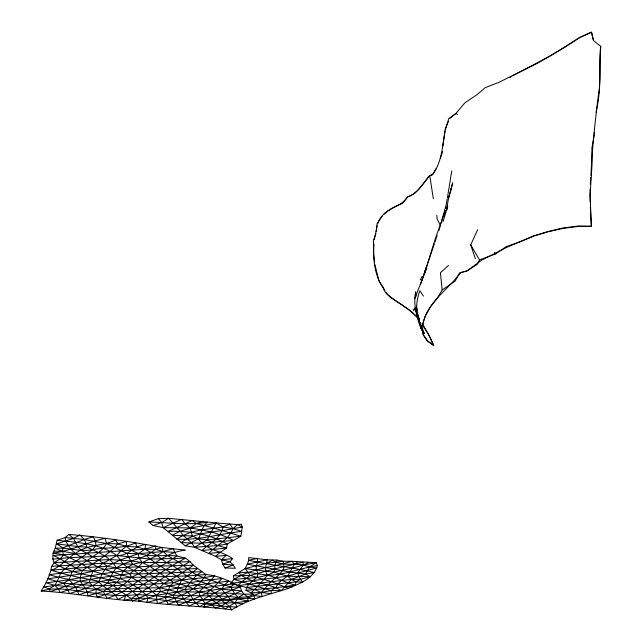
<?xml version="1.0" encoding="UTF-8"?>
<svg xmlns="http://www.w3.org/2000/svg" width="642" height="642" viewBox="0 0 642 642"><rect width="100%" height="100%" fill="white"/><g stroke="black" fill="none" stroke-linecap="round" stroke-linejoin="round"><path stroke-width="0.96" d="M41.232 591.057C59.04 585.785 77.923 592.004 95.987 593.304C109.357 595.672 123.031 596.025 136.537 594.709C161.936 594.917 186.934 601.353 212.502 599.403L225.029 592.927L240.301 586.844C226.385 587.181 212.791 590.536 198.892 591.964C191.388 586.844 182.416 584.621 173.685 582.559L169.657 586.146L168.685 589.725L165.042 597.188L168.132 604.25L183.973 598.721L198.892 591.964L207.623 583.883L214.877 575.713L203.939 577.688L181.678 579.895L173.685 582.559L163.83 583.53L112.823 585.64L92.753 585.536L63.783 583.193L47.765 578.859L81.711 573.763L92.801 571.228L103.185 563.251L116.908 555.523L120.905 550.772L126.33 546.35L126.498 541.487L117.775 543.878L106.596 543.549L84.206 539.521L65.227 537.539L57.13 540.267L55.204 548.244L53.077 553.083L52.813 559.102L54.201 562.657C79.568 580.97 118.369 571.773 139.186 598.2L138.471 601.113C105.922 599.813 73.814 592.614 41.232 591.057C45.999 583.482 50.204 575.015 51.633 566.34L54.201 562.657L60.509 558.588L63.558 554.784L144.795 549.287L155.557 549.287L161.961 547.49L185.249 550.13C164.296 552.441 149.506 568.844 131.353 577.407C117.149 578.113 103.338 581.7 89.19 582.487C75.571 580.906 62.17 578.474 48.977 574.694L82.272 570.521L92.801 571.228L116.21 567.849L149.69 566.284L193.443 565.241L205.938 574.558C218.184 575.521 229.619 581.09 240.301 586.844L241.553 590.857L243.992 594.211L248.021 596.891L254.007 594.083L243.992 594.211L225.029 592.927L206.523 593.377L198.892 591.964L177.136 591.924L156.367 595.375L138.471 601.113C169.36 605.831 200.874 605.599 231.826 609.9C248.976 598.705 269.263 594.725 288.435 588.377C299.613 583.506 313.882 578.651 317.397 565.586L316.321 562.681L291.853 561.269L283.218 561.252L266.663 563.283L245.132 568.547L233.319 575.85L233.985 579.389L230.622 583.418L254.946 589.693L261.262 592.494L271.389 593.657L270.996 590.6L275.506 587.775L295.513 585.111L295.882 581.885L300.44 579.309L310.166 576.749L305.624 574.028L289.927 572.054L247.322 564.158L245.132 568.547L250.3 575.457L271.213 581.58L288.435 588.377M600.768 46.368C599.315 68.405 601.426 90.65 596.001 112.19M415.502 296.54L415.687 291.789C413.215 303.329 416.072 315.062 420.783 325.638M590.118 189.085L590.134 201.941M590.327 184.142L590.76 177.32M373.973 244.201C372.93 259.103 374.511 275.37 383.146 287.953C386.027 296.66 395.761 300.071 402.486 305.263M117.775 543.878C107.976 555.234 94.687 562.488 82.272 570.521L80.274 577.487L80.282 581.13C82.898 586.01 88.074 589.749 87.753 595.824L103.242 591.483L160.532 591.555L173.019 595.206L178.34 605.069L186.22 602.34L206.523 593.377L212.502 599.403L222.012 599.251L241.553 590.857L221.554 589.244L193.13 578.851L186.846 575.978L172.899 565.602L166.382 562.496L157.113 555.45L144.795 549.287L136.706 546.912L126.33 546.35L117.775 543.878L115.712 539.946C102.768 546.478 87.055 544.047 75.419 553.581C66.664 558.107 60.958 566.806 51.424 570.216C69.817 576.195 89.005 579.301 107.864 583.008C116.86 586.483 123.023 594.099 131.305 598.553L132.364 601.145L146.256 594.877L159.577 587.703L163.83 583.53L176.719 576.283L193.443 565.241L190.008 561.63L185.578 558.203L176.895 555.932L174.801 552.465L163.212 551.542L138.295 553.693L127.116 553.5L106.596 543.549L105.063 538.445C87.264 542.049 71.19 550.988 53.077 553.083L63.558 554.784L76.446 561.036L87.585 567.488L92.801 571.228L119.902 578.619L127.357 581.443L138.054 588.112L146.256 594.877L147.933 598.456L146.745 602.589L173.019 595.206L177.136 591.924L177.746 588L181.678 579.895L197.624 568.571L123.328 571.003L102.078 573.739L69.063 579.774L46.144 582.84L54.923 585.376L58.382 589.011L60.236 592.59L89.19 582.487L96.164 589.276L95.987 593.304L97.271 597.052C110.127 593.794 122.421 587.366 131.353 577.407L186.846 575.978L205.938 574.558C195.987 592.245 175.739 598.456 157.354 603.496L156.367 595.375L148.535 587.887L137.886 580.97L131.353 577.407L121.378 574.951L97.785 567.127L75.419 553.581L71.134 549.496L65.717 541.278L65.227 537.539L68.814 534.409C100.008 536.953 131.249 541.671 161.961 547.49L163.212 551.542L167.418 555.499L178.717 561.999L191.95 572.134L196.974 575.2L230.622 587.029L234.795 593.722L238.134 597.477L248.021 596.891M590.937 175.41C592.068 148.784 595.046 122.413 598.296 95.939C601.289 79.696 598.601 62.844 600.679 46.328L593.561 40.59L591.33 32.1L579.654 37.493L550.419 55.902L512.501 75.844M106.596 543.549L103.306 548.348L98.635 552.65L76.181 568.018L72.04 571.781L69.063 579.774C73.332 583.899 77.369 588.818 78.733 594.717L96.164 589.276L107.864 583.008L113.072 572.215L116.21 567.849L123.168 564.005L146.528 555.683L155.557 549.287L155.894 545.812L144.795 549.287L138.295 553.693L120.223 559.936L107.326 566.372L76.181 568.018L51.424 570.216M82.272 570.521C71.607 567.303 63.422 559.415 53.19 555.523L63.558 554.784L62.547 551.326L62.892 547.835L84.206 539.521L93.218 536.792L95.514 541.214L95.891 545.451L92.552 549.664L64.497 569.093L60.621 573.089L59.216 577.19L54.923 585.376L49.257 588.85L43.688 587.005L54.923 585.376L63.783 583.193L69.063 579.774M376.204 231.642L377.103 223.697L382.263 216.097M277.015 560.073L267.184 559.792L248.647 557.569L248.735 560.265C270.459 565.145 292.68 567.223 314.291 572.624L305.624 574.028L291.428 579.381L281.276 590.584L270.996 590.6L233.985 579.389C247.298 577.88 261.8 578.755 273.861 572.174L275.739 562.328L277.015 560.073L283.218 561.252L284.053 566.966L282.697 570.449L279.591 574.213L271.213 581.58L261.262 592.494L247.539 598.248L237.628 598.777L229.756 600.519L192.76 599.419L186.22 602.34C165.516 602.212 144.466 594.508 124.026 600.422L125.808 595.455C146.071 583.562 164.577 568.884 185.578 558.203L149.987 559.062L116.908 555.523L68.726 557.713L52.813 559.102M442.787 146.183L445.155 129.211L448.541 121.21M295.513 585.111C285.842 583.016 277.336 577.648 267.722 575.24C263.75 570.569 266.422 564.984 267.184 559.792L247.322 564.158L248.735 560.265L257.209 558.468L257.787 562.055L256.214 565.995L256.254 569.751L258.004 573.491L257.089 577.19L248.919 584.164L246.472 587.486L245.974 590.351L251.014 592.823L254.023 595.551L262.072 596.49L261.262 592.494L251.014 592.823C257.041 587.518 262.016 581.018 267.722 575.24C284.815 575.112 300.665 568.001 317.397 565.586M447.313 198.234L451.791 170.86M445.484 208.578L447.153 199.172M446.752 208.433L448.589 198.113L452.674 182.946L448.589 198.113M374.294 239.57L377.175 225.751M450.62 191.501L451.141 188.684M445.171 130.92C442.346 145.951 442.081 161.872 432.467 174.696L429.771 175.587C422.934 183.05 417.894 193.659 407.646 196.845C402.213 205.705 391.147 207.029 384.012 214.227M144.795 549.287L145.862 544.536C134.836 545.202 128.424 556.213 116.908 555.523C99.333 543.124 77.674 542.675 57.13 540.267M446.623 210.512L447.715 206.082L442.94 221.988M445.588 207.021L438.943 230.39M223.071 526.978L216.145 522.941C201.363 526.761 185.562 527.13 172.208 535.348L192.271 535.942L198.37 538.831L207.149 539.898L240.87 536.255L213.377 527.917L196.5 523.599L192.359 520.461L168.244 531.375C188.475 530.645 209.477 533.855 227.212 544.039L226.562 548.067L201.837 550.539L208.81 553.476C216.547 544.914 228.857 539.826 232.966 528.623L237.532 524.61L242.251 527.138L232.966 528.623L223.071 526.978L201.66 529.811L191.324 532.162L183.066 535.404L176.598 539.087C198.699 540.612 219.957 533.663 241.801 531.416L232.966 528.623L229.892 524.041L223.071 526.978C220.904 538.253 209.605 543.517 201.837 550.539L194.518 547.297L185.241 545.812L163.132 527.636L153.117 525.493L148.848 522.002L158.405 518.616L168.661 518.311L216.145 522.941L237.532 524.61L241.352 524.201L242.251 527.138L240.87 536.255L227.212 544.039L217.798 545.523L194.518 547.297L191.701 542.827L183.066 535.404L180.394 531.416L168.661 518.311L161.688 522.54L153.117 525.493M443.518 216.089L445.155 210.456M445.54 129.098L448.702 118.778L455.668 113.554L457.441 114.308M89.19 582.487L92.801 571.228M440.388 158.261L442.683 151.368M420.654 284.262L421.553 281.565M421.954 280.426L434.393 243.711M421.858 280.666L426.713 266.286M436.239 238.302L437.146 235.67M435.011 241.906L435.942 239.185M443.67 216.242L444.609 213.537M63.783 583.193L67.956 589.99L69.48 593.617C79.439 590.167 90.089 587.984 98.868 581.853L102.078 573.739L107.326 566.372L116.21 567.849L129.869 573.683L138.969 573.908L201.909 571.733C194.582 575.938 189.711 582.928 184.736 589.517L177.136 591.924L159.577 587.703L96.164 589.276L54.923 585.376M254.023 595.551L254.689 598.914L247.539 598.248L248.181 601.145L237.628 598.777L234.98 602.774L225.262 608.785L211.964 599.941L205.263 603.416L203.827 607.163L211.948 605.109L221.338 600.069L229.306 606.449L231.826 609.9M375.979 233.624L373.419 240.236L373.628 254.553L374.599 262.409M426.649 268.171L424.017 274.912L435.252 238.88L445.315 210.753M426.577 268.155L414.828 298.442L416.16 295.753M414.435 309.348L413.809 310.76L413.111 309.099M305.624 574.028L309.564 566.91L316.321 562.681L303.321 565.024L292.68 568.074L273.861 572.174L245.132 568.547M475.393 258.774L470.69 244.875L477.68 229.659M297.583 561.838L294.413 564.35L287.544 576.195L281.734 580.175L277.922 583.939L275.506 587.775L245.974 590.351M377.616 223.825C381.131 212.847 392.406 207.47 402.333 203.49L407.678 196.845C417.838 193.531 423.078 183.171 429.771 175.587L432.491 174.696L435.95 168.902M194.518 547.297L207.149 539.898L216.145 522.941M185.241 545.812L198.37 538.831C201.508 533.229 201.877 526.328 207.478 522.187C188.066 525.469 168.373 522.492 148.848 522.002M594.179 132.549L594.323 134.435L591.876 148.125L592.044 164.569L590.102 194.735L591.298 226.361L578.001 226.457L562.625 228.512L548.067 231.794L533.55 235.927L520.702 241.44L506.008 246.745L495.696 253.911L479.526 259.906L477.279 264.335L467.288 270.796L459.439 273.002L455.122 281.148L442.145 289.999L437.306 298.081L430.734 306.499L425.606 315.567L421.441 327.075L423.383 334.923L427.524 340.814L433.631 345.468L429.618 336.312L422.123 323.817M420.261 279.912L422.059 276.469M424.755 271.309L426.85 267.987M198.892 591.964L200.007 596.001L202.944 599.532L221.554 589.244L224.443 585.023L228.704 581.098L187.247 586.258L168.685 589.725L160.532 591.555L156.367 595.375M308.738 562.52L303.321 565.024L297.535 573.21L287.544 576.195L230.622 583.418M198.37 538.831C205.93 550.306 221.923 550.828 232.629 558.604L229.988 561.766L222.822 564.198L221.434 559.784L215.455 556.325L208.81 553.476L220.375 552.224L226.562 548.067L217.798 545.523L207.149 539.898M174.801 552.465L173.252 548.653L163.212 551.542L157.113 555.45L142.355 562.553L138.688 566.806L129.869 573.683L100.417 577.68L80.282 581.13L50.301 591.651L49.257 588.85M225.013 567.977L233.295 565.04L222.822 564.198L225.013 567.977L235.317 568.29L233.295 565.04L229.988 561.766L221.434 559.784L226.153 555.418L215.455 556.325L220.375 552.224M448.533 265.451L440.42 272.714L442.145 289.999M206.523 593.377L214.38 586.475L222.124 578.482L190.064 582.511L159.577 587.703L143.359 577.335L133.953 570.441L127.662 567.48L123.168 564.005L116.908 555.523M449.665 118.545L455.804 113.578L464.912 102.816L477.038 94.663L485.248 87.649L498.762 82.409L537.555 63.189L564.503 47.5L579.806 37.549L591.651 32.277L593.393 40.502M230.622 587.029L234.836 583.69L203.771 587.767L184.736 589.517L169.657 586.146L163.83 583.53L138.688 566.806L132.645 564.214L103.185 563.251L51.633 566.34M131.305 598.553C150.918 586.379 169.729 572.808 190.008 561.63L166.382 562.496L142.355 562.553L130.976 560.891L109.678 559.527L54.201 562.657M300.44 579.309L297.535 573.21L316.755 567.921L309.564 566.91L303.321 565.024L302.968 562.231L274.319 568.924L250.3 575.457L241.601 581.853L238.054 585.56L291.428 579.381L300.44 579.309L302.888 582.037L295.882 581.885L246.472 587.486M158.405 518.616L161.688 522.54L163.132 527.636L190.168 527.909L196.5 523.599L202.888 521.248M96.164 589.276L103.242 591.483C109.878 586.78 119.075 583.658 121.378 574.951C124.717 566.822 134.034 562.906 142.355 562.553L149.69 566.284L173.685 582.559M232.966 528.623C215.519 532.764 195.962 531.351 181.076 542.634L201.323 543.172L233.335 540.412C220.174 533.093 204.862 530.469 190.168 527.909L184.888 523.631L181.806 519.306L163.132 527.636M509.965 77.393L511.658 76.358M248.181 601.145L234.98 602.774L205.263 603.416L199.582 606.69L192.76 599.419M107.864 583.008C132.404 580.809 157.065 580.079 181.678 579.895C195.529 585.159 211.86 587.599 222.012 599.251L230.63 599.443L238.134 597.477L243.992 594.211M266.663 563.283L272.417 560.169C281.389 566.236 293.145 563.243 303.321 565.024M125.808 595.455L117.855 599.508C114.14 590.784 104.397 588.714 98.868 581.853M233.985 579.389C251.528 568.266 272.561 567.311 291.853 561.269L294.413 564.35M75.419 553.581L62.547 551.326L55.204 548.244C67.683 547.169 79.945 552.232 92.552 549.664C106.837 546.767 122.253 549.335 135.631 542.787L136.706 546.912M62.892 547.835L56.56 543.862L73.485 538.413L79.913 534.898L84.206 539.521L86.14 543.581L86.782 547.12C97.56 552.216 110.424 556.542 116.21 567.849M261.262 592.494L270.996 590.6M221.434 559.784L232.629 558.604M250.3 575.457L233.319 575.85M126.33 546.35C141.031 559.591 159.039 554.343 176.895 555.932C166.053 563.347 154.369 569.936 143.359 577.335C131.979 585.44 120.768 594.259 107.142 598.336L103.242 591.483M284.847 586.7L292.616 586.788M173.019 595.206L228.287 596.37L238.134 597.477M310.166 576.749L287.544 576.195L273.861 572.174M54.145 551.101L62.547 551.326M211.948 605.109L215.495 607.998L221.217 606.144L229.756 600.519L234.98 602.774L237.115 606.947C219.917 606.963 203.362 602.629 186.22 602.34L181.534 595.327L177.136 591.924M86.782 547.12L77.73 546.551L56.56 543.862M234.98 602.774L242.483 604.002M267.722 575.24L248.446 572.343L238.407 572.423C249.433 584.188 268.019 582.238 281.276 590.584M155.557 549.287L163.212 551.542M295.882 581.885L291.428 579.381L287.544 576.195M402.382 305.303L409.805 310.543L418.239 318.304M181.678 579.895C170.355 571.3 156.881 565.522 146.528 555.683M107.326 566.372L98.547 559.896L81.325 550.306L77.73 546.551L73.485 538.413L68.814 534.409M184.736 589.517L191.011 595.591L192.945 599.476M221.554 589.244L230.63 599.443M385.826 292.319C395.007 302.847 409.524 307.189 418.094 318.384M494.436 252.467L495.696 253.911M186.22 602.34L189.149 606.016L202.551 599.788L205.263 603.416M142.355 562.553L138.993 558.179L138.295 553.693M423.407 296.066L419.844 290.738C415.021 303.706 415.591 317.325 421.746 329.876L419.9 322.404M383.555 287.889L378.973 280.891L374.84 264.376M422.243 323.761L429.538 336.368L433.631 345.468L427.299 340.95L423.295 334.955C418.159 308.272 447.105 291.5 460.499 272.665L466.846 270.996L482.006 259.93L507.212 247.146L533.791 236.063L547.979 231.529L562.657 228.022L578.29 225.96L591.386 226.273L590.327 206.885M470.69 244.875L479.526 259.906M384.004 288.772L384.911 290.545M440.075 224.844L437.058 218.85L436.881 215.263M132.645 564.214L128.44 556.951L127.116 553.5M423.519 331.818L424.306 333.575L421.995 328.247M420.077 323.809L415.061 307.935M417.725 315.166L414.82 308.024L419.611 321.963L418.736 319.106M129.869 573.683L131.353 577.407M417.035 309.942L416.433 306.202L417.701 315.005L421.714 329.876L416.401 311.49L418.151 317.204M421.714 329.876L417.701 315.005L418.704 320.222L418.094 316.482M433.318 198.763L429.771 175.587M190.168 527.909L192.271 535.942M419.443 320.543L418.062 314.941L419.611 321.265M159.577 587.703L160.532 591.555"/></g></svg>
